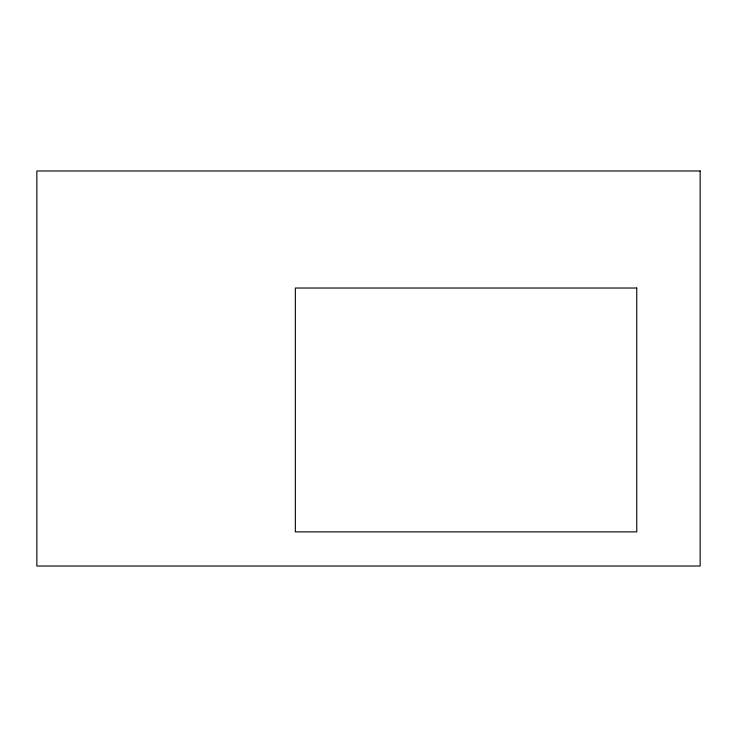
<?xml version="1.0" encoding="UTF-8"?>
<svg xmlns="http://www.w3.org/2000/svg" width="737" height="737" viewBox="0 0 737 737"><rect width="100%" height="100%" fill="white"/><g stroke="black" fill="none" stroke-linecap="round" stroke-linejoin="round"><path stroke-width="1.11" d="M700.15 170.975L36.85 170.975L36.85 566.025L700.15 566.025L700.15 170.975M636.75 288.029L295.344 288.029L295.344 531.884L636.75 531.884L636.75 288.029"/></g></svg>
